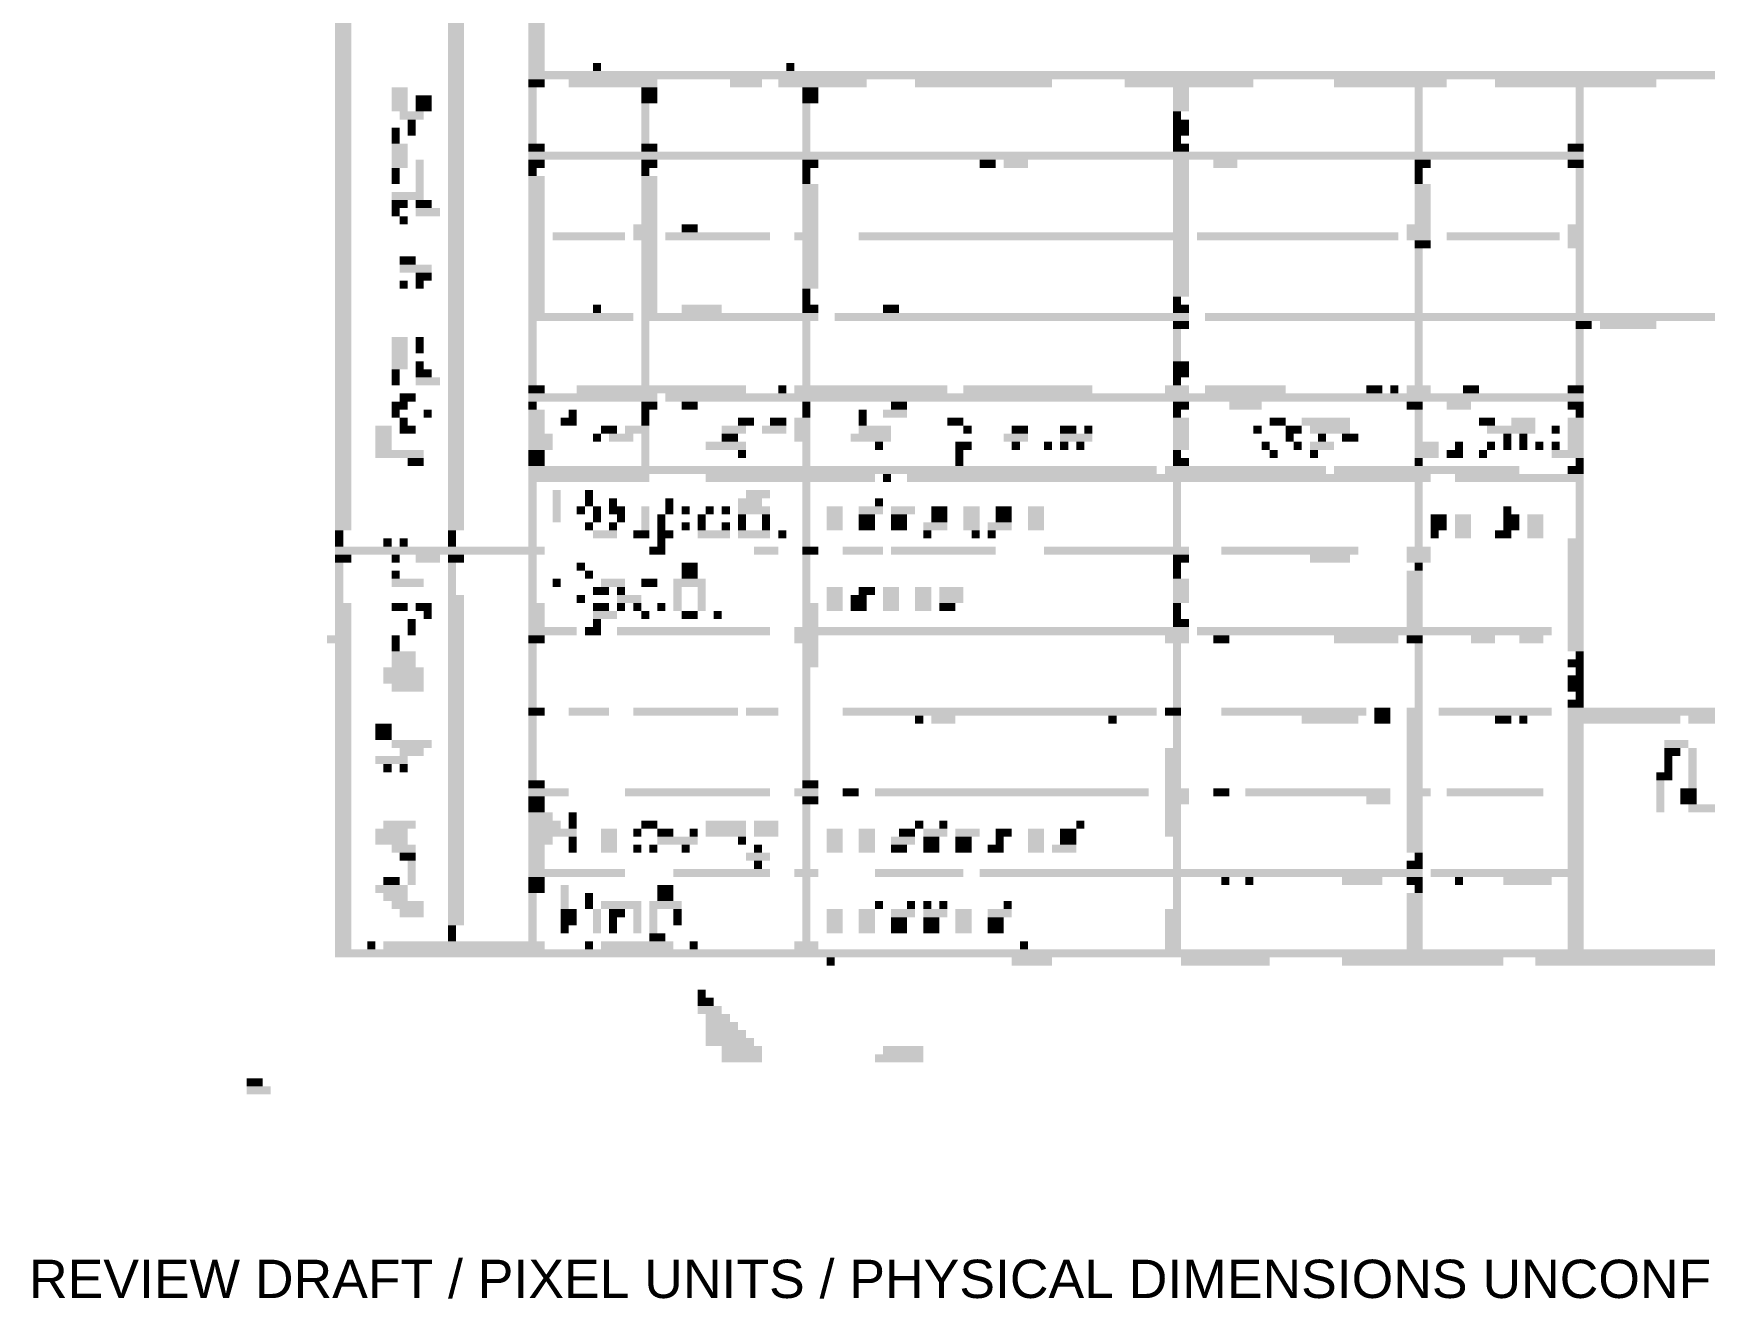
# Model space of a CAD drawing. Extents: x 0 to 456, y -15 to 604.
# Drawn here: x 0 to 207.5, y -14.8 to 142.2 of the extents above; entities that cross this region are included whole.
import ezdxf

# ---------------------------------------------------------------- set-up
doc = ezdxf.new("R2010")
doc.units = 0
doc.layers.add('REVIEW_NOTES', color=7, linetype='Continuous')
doc.layers.add('SCAN_INK_DRAFT', color=7, linetype='Continuous')
doc.styles.add('DEMO_ARIAL', font='arial.ttf')

msp = doc.modelspace()

# ---------------------------------------------------------------- linework, layer by layer
at = {"layer": 'SCAN_INK_DRAFT'}
for points in [[(37.5, 80.5), (39.5, 80.5), (37.5, 145.5), (39.5, 145.5)], [(51.5, 80.5), (53.5, 80.5), (51.5, 146.5), (53.5, 146.5)], [(61.5, 137.5), (63.5, 137.5), (61.5, 146.5), (63.5, 146.5)], [(61.5, 136.5), (429.5, 136.5), (61.5, 137.5), (429.5, 137.5)], [(69.5, 137.5), (70.5, 137.5), (69.5, 138.5), (70.5, 138.5)], [(93.5, 137.5), (94.5, 137.5), (93.5, 138.5), (94.5, 138.5)], [(44.5, 132.5), (46.5, 132.5), (44.5, 135.5), (46.5, 135.5)], [(61.5, 135.5), (63.5, 135.5), (61.5, 136.5), (63.5, 136.5)], [(61.5, 128.5), (62.5, 128.5), (61.5, 135.5), (62.5, 135.5)], [(66.5, 135.5), (77.5, 135.5), (66.5, 136.5), (77.5, 136.5)], [(75.5, 133.5), (77.5, 133.5), (75.5, 135.5), (77.5, 135.5)], [(86.5, 135.5), (90.5, 135.5), (86.5, 136.5), (90.5, 136.5)], [(92.5, 135.5), (103.5, 135.5), (92.5, 136.5), (103.5, 136.5)], [(95.5, 133.5), (97.5, 133.5), (95.5, 135.5), (97.5, 135.5)], [(109.5, 135.5), (126.5, 135.5), (109.5, 136.5), (126.5, 136.5)], [(135.5, 135.5), (151.5, 135.5), (135.5, 136.5), (151.5, 136.5)], [(141.5, 132.5), (143.5, 132.5), (141.5, 135.5), (143.5, 135.5)], [(161.5, 135.5), (175.5, 135.5), (161.5, 136.5), (175.5, 136.5)], [(171.5, 127.5), (172.5, 127.5), (171.5, 135.5), (172.5, 135.5)], [(181.5, 135.5), (201.5, 135.5), (181.5, 136.5), (201.5, 136.5)], [(191.5, 128.5), (192.5, 128.5), (191.5, 135.5), (192.5, 135.5)], [(47.5, 132.5), (49.5, 132.5), (47.5, 134.5), (49.5, 134.5)], [(75.5, 128.5), (76.5, 128.5), (75.5, 133.5), (76.5, 133.5)], [(95.5, 127.5), (96.5, 127.5), (95.5, 133.5), (96.5, 133.5)], [(45.5, 131.5), (48.5, 131.5), (45.5, 132.5), (48.5, 132.5)], [(46.5, 129.5), (47.5, 129.5), (46.5, 131.5), (47.5, 131.5)], [(141.5, 131.5), (142.5, 131.5), (141.5, 132.5), (142.5, 132.5)], [(141.5, 129.5), (143.5, 129.5), (141.5, 131.5), (143.5, 131.5)], [(44.5, 128.5), (45.5, 128.5), (44.5, 130.5), (45.5, 130.5)], [(141.5, 128.5), (142.5, 128.5), (141.5, 129.5), (142.5, 129.5)], [(44.5, 125.5), (46.5, 125.5), (44.5, 128.5), (46.5, 128.5)], [(61.5, 127.5), (63.5, 127.5), (61.5, 128.5), (63.5, 128.5)], [(61.5, 126.5), (192.5, 126.5), (61.5, 127.5), (192.5, 127.5)], [(75.5, 127.5), (77.5, 127.5), (75.5, 128.5), (77.5, 128.5)], [(141.5, 127.5), (143.5, 127.5), (141.5, 128.5), (143.5, 128.5)], [(190.5, 127.5), (192.5, 127.5), (190.5, 128.5), (192.5, 128.5)], [(44.5, 123.5), (45.5, 123.5), (44.5, 125.5), (45.5, 125.5)], [(47.5, 122.5), (48.5, 122.5), (47.5, 126.5), (48.5, 126.5)], [(61.5, 125.5), (63.5, 125.5), (61.5, 126.5), (63.5, 126.5)], [(61.5, 124.5), (62.5, 124.5), (61.5, 125.5), (62.5, 125.5)], [(61.5, 107.5), (63.5, 107.5), (61.5, 124.5), (63.5, 124.5)], [(75.5, 125.5), (77.5, 125.5), (75.5, 126.5), (77.5, 126.5)], [(75.5, 124.5), (76.5, 124.5), (75.5, 125.5), (76.5, 125.5)], [(75.5, 118.5), (77.5, 118.5), (75.5, 124.5), (77.5, 124.5)], [(95.5, 125.5), (97.5, 125.5), (95.5, 126.5), (97.5, 126.5)], [(95.5, 123.5), (96.5, 123.5), (95.5, 125.5), (96.5, 125.5)], [(117.5, 125.5), (119.5, 125.5), (117.5, 126.5), (119.5, 126.5)], [(120.5, 125.5), (123.5, 125.5), (120.5, 126.5), (123.5, 126.5)], [(141.5, 117.5), (143.5, 117.5), (141.5, 126.5), (143.5, 126.5)], [(146.5, 125.5), (149.5, 125.5), (146.5, 126.5), (149.5, 126.5)], [(171.5, 125.5), (173.5, 125.5), (171.5, 126.5), (173.5, 126.5)], [(171.5, 123.5), (172.5, 123.5), (171.5, 125.5), (172.5, 125.5)], [(190.5, 125.5), (192.5, 125.5), (190.5, 126.5), (192.5, 126.5)], [(191.5, 118.5), (192.5, 118.5), (191.5, 125.5), (192.5, 125.5)], [(44.5, 121.5), (48.5, 121.5), (44.5, 122.5), (48.5, 122.5)], [(95.5, 117.5), (97.5, 117.5), (95.5, 123.5), (97.5, 123.5)], [(171.5, 118.5), (173.5, 118.5), (171.5, 123.5), (173.5, 123.5)], [(44.5, 120.5), (46.5, 120.5), (44.5, 121.5), (46.5, 121.5)], [(44.5, 119.5), (45.5, 119.5), (44.5, 120.5), (45.5, 120.5)], [(47.5, 120.5), (49.5, 120.5), (47.5, 121.5), (49.5, 121.5)], [(47.5, 119.5), (50.5, 119.5), (47.5, 120.5), (50.5, 120.5)], [(45.5, 118.5), (46.5, 118.5), (45.5, 119.5), (46.5, 119.5)], [(74.5, 116.5), (77.5, 116.5), (74.5, 118.5), (77.5, 118.5)], [(80.5, 117.5), (82.5, 117.5), (80.5, 118.5), (82.5, 118.5)], [(170.5, 116.5), (173.5, 116.5), (170.5, 118.5), (173.5, 118.5)], [(190.5, 115.5), (192.5, 115.5), (190.5, 118.5), (192.5, 118.5)], [(64.5, 116.5), (73.5, 116.5), (64.5, 117.5), (73.5, 117.5)], [(75.5, 107.5), (77.5, 107.5), (75.5, 116.5), (77.5, 116.5)], [(78.5, 116.5), (91.5, 116.5), (78.5, 117.5), (91.5, 117.5)], [(94.5, 116.5), (97.5, 116.5), (94.5, 117.5), (97.5, 117.5)], [(95.5, 110.5), (97.5, 110.5), (95.5, 116.5), (97.5, 116.5)], [(102.5, 116.5), (143.5, 116.5), (102.5, 117.5), (143.5, 117.5)], [(141.5, 109.5), (143.5, 109.5), (141.5, 116.5), (143.5, 116.5)], [(144.5, 116.5), (169.5, 116.5), (144.5, 117.5), (169.5, 117.5)], [(171.5, 115.5), (173.5, 115.5), (171.5, 116.5), (173.5, 116.5)], [(175.5, 116.5), (189.5, 116.5), (175.5, 117.5), (189.5, 117.5)], [(45.5, 113.5), (47.5, 113.5), (45.5, 114.5), (47.5, 114.5)], [(171.5, 107.5), (172.5, 107.5), (171.5, 115.5), (172.5, 115.5)], [(191.5, 107.5), (192.5, 107.5), (191.5, 115.5), (192.5, 115.5)], [(45.5, 112.5), (49.5, 112.5), (45.5, 113.5), (49.5, 113.5)], [(47.5, 111.5), (49.5, 111.5), (47.5, 112.5), (49.5, 112.5)], [(45.5, 110.5), (46.5, 110.5), (45.5, 111.5), (46.5, 111.5)], [(47.5, 110.5), (48.5, 110.5), (47.5, 111.5), (48.5, 111.5)], [(95.5, 108.5), (96.5, 108.5), (95.5, 110.5), (96.5, 110.5)], [(69.5, 107.5), (70.5, 107.5), (69.5, 108.5), (70.5, 108.5)], [(80.5, 107.5), (85.5, 107.5), (80.5, 108.5), (85.5, 108.5)], [(95.5, 107.5), (97.5, 107.5), (95.5, 108.5), (97.5, 108.5)], [(105.5, 107.5), (107.5, 107.5), (105.5, 108.5), (107.5, 108.5)], [(141.5, 108.5), (142.5, 108.5), (141.5, 109.5), (142.5, 109.5)], [(141.5, 107.5), (143.5, 107.5), (141.5, 108.5), (143.5, 108.5)], [(61.5, 106.5), (74.5, 106.5), (61.5, 107.5), (74.5, 107.5)], [(61.5, 98.5), (62.5, 98.5), (61.5, 106.5), (62.5, 106.5)], [(75.5, 106.5), (97.5, 106.5), (75.5, 107.5), (97.5, 107.5)], [(75.5, 98.5), (76.5, 98.5), (75.5, 106.5), (76.5, 106.5)], [(95.5, 98.5), (96.5, 98.5), (95.5, 106.5), (96.5, 106.5)], [(99.5, 106.5), (143.5, 106.5), (99.5, 107.5), (143.5, 107.5)], [(141.5, 105.5), (143.5, 105.5), (141.5, 106.5), (143.5, 106.5)], [(145.5, 106.5), (397.5, 106.5), (145.5, 107.5), (397.5, 107.5)], [(171.5, 98.5), (172.5, 98.5), (171.5, 106.5), (172.5, 106.5)], [(191.5, 105.5), (193.5, 105.5), (191.5, 106.5), (193.5, 106.5)], [(194.5, 105.5), (201.5, 105.5), (194.5, 106.5), (201.5, 106.5)], [(44.5, 100.5), (46.5, 100.5), (44.5, 104.5), (46.5, 104.5)], [(47.5, 102.5), (48.5, 102.5), (47.5, 104.5), (48.5, 104.5)], [(141.5, 101.5), (142.5, 101.5), (141.5, 105.5), (142.5, 105.5)], [(191.5, 98.5), (192.5, 98.5), (191.5, 105.5), (192.5, 105.5)], [(44.5, 98.5), (45.5, 98.5), (44.5, 100.5), (45.5, 100.5)], [(47.5, 100.5), (48.5, 100.5), (47.5, 101.5), (48.5, 101.5)], [(47.5, 99.5), (49.5, 99.5), (47.5, 100.5), (49.5, 100.5)], [(141.5, 99.5), (143.5, 99.5), (141.5, 101.5), (143.5, 101.5)], [(47.5, 98.5), (50.5, 98.5), (47.5, 99.5), (50.5, 99.5)], [(61.5, 97.5), (63.5, 97.5), (61.5, 98.5), (63.5, 98.5)], [(67.5, 97.5), (88.5, 97.5), (67.5, 98.5), (88.5, 98.5)], [(92.5, 97.5), (93.5, 97.5), (92.5, 98.5), (93.5, 98.5)], [(94.5, 97.5), (113.5, 97.5), (94.5, 98.5), (113.5, 98.5)], [(115.5, 97.5), (131.5, 97.5), (115.5, 98.5), (131.5, 98.5)], [(140.5, 97.5), (143.5, 97.5), (140.5, 98.5), (143.5, 98.5)], [(141.5, 98.5), (142.5, 98.5), (141.5, 99.5), (142.5, 99.5)], [(145.5, 97.5), (155.5, 97.5), (145.5, 98.5), (155.5, 98.5)], [(165.5, 97.5), (167.5, 97.5), (165.5, 98.5), (167.5, 98.5)], [(168.5, 97.5), (169.5, 97.5), (168.5, 98.5), (169.5, 98.5)], [(170.5, 97.5), (173.5, 97.5), (170.5, 98.5), (173.5, 98.5)], [(177.5, 97.5), (179.5, 97.5), (177.5, 98.5), (179.5, 98.5)], [(190.5, 97.5), (192.5, 97.5), (190.5, 98.5), (192.5, 98.5)], [(44.5, 95.5), (46.5, 95.5), (44.5, 96.5), (46.5, 96.5)], [(44.5, 94.5), (45.5, 94.5), (44.5, 95.5), (45.5, 95.5)], [(45.5, 96.5), (47.5, 96.5), (45.5, 97.5), (47.5, 97.5)], [(48.5, 94.5), (49.5, 94.5), (48.5, 95.5), (49.5, 95.5)], [(61.5, 96.5), (77.5, 96.5), (61.5, 97.5), (77.5, 97.5)], [(61.5, 95.5), (62.5, 95.5), (61.5, 96.5), (62.5, 96.5)], [(61.5, 92.5), (63.5, 92.5), (61.5, 95.5), (63.5, 95.5)], [(66.5, 94.5), (67.5, 94.5), (66.5, 95.5), (67.5, 95.5)], [(75.5, 95.5), (77.5, 95.5), (75.5, 96.5), (77.5, 96.5)], [(75.5, 93.5), (76.5, 93.5), (75.5, 95.5), (76.5, 95.5)], [(78.5, 96.5), (192.5, 96.5), (78.5, 97.5), (192.5, 97.5)], [(80.5, 95.5), (82.5, 95.5), (80.5, 96.5), (82.5, 96.5)], [(95.5, 94.5), (96.5, 94.5), (95.5, 96.5), (96.5, 96.5)], [(102.5, 93.5), (103.5, 93.5), (102.5, 95.5), (103.5, 95.5)], [(105.5, 94.5), (108.5, 94.5), (105.5, 95.5), (108.5, 95.5)], [(106.5, 95.5), (108.5, 95.5), (106.5, 96.5), (108.5, 96.5)], [(141.5, 95.5), (143.5, 95.5), (141.5, 96.5), (143.5, 96.5)], [(141.5, 94.5), (142.5, 94.5), (141.5, 95.5), (142.5, 95.5)], [(148.5, 95.5), (152.5, 95.5), (148.5, 96.5), (152.5, 96.5)], [(170.5, 95.5), (172.5, 95.5), (170.5, 96.5), (172.5, 96.5)], [(171.5, 91.5), (172.5, 91.5), (171.5, 95.5), (172.5, 95.5)], [(175.5, 95.5), (178.5, 95.5), (175.5, 96.5), (178.5, 96.5)], [(190.5, 95.5), (192.5, 95.5), (190.5, 96.5), (192.5, 96.5)], [(191.5, 94.5), (192.5, 94.5), (191.5, 95.5), (192.5, 95.5)], [(42.5, 90.5), (44.5, 90.5), (42.5, 93.5), (44.5, 93.5)], [(45.5, 93.5), (46.5, 93.5), (45.5, 94.5), (46.5, 94.5)], [(45.5, 92.5), (47.5, 92.5), (45.5, 93.5), (47.5, 93.5)], [(65.5, 93.5), (67.5, 93.5), (65.5, 94.5), (67.5, 94.5)], [(70.5, 92.5), (72.5, 92.5), (70.5, 93.5), (72.5, 93.5)], [(73.5, 92.5), (76.5, 92.5), (73.5, 93.5), (76.5, 93.5)], [(85.5, 92.5), (88.5, 92.5), (85.5, 93.5), (88.5, 93.5)], [(87.5, 93.5), (89.5, 93.5), (87.5, 94.5), (89.5, 94.5)], [(90.5, 92.5), (93.5, 92.5), (90.5, 93.5), (93.5, 93.5)], [(91.5, 93.5), (93.5, 93.5), (91.5, 94.5), (93.5, 94.5)], [(94.5, 91.5), (96.5, 91.5), (94.5, 94.5), (96.5, 94.5)], [(102.5, 92.5), (106.5, 92.5), (102.5, 93.5), (106.5, 93.5)], [(113.5, 93.5), (115.5, 93.5), (113.5, 94.5), (115.5, 94.5)], [(115.5, 92.5), (116.5, 92.5), (115.5, 93.5), (116.5, 93.5)], [(121.5, 92.5), (123.5, 92.5), (121.5, 93.5), (123.5, 93.5)], [(127.5, 92.5), (129.5, 92.5), (127.5, 93.5), (129.5, 93.5)], [(130.5, 92.5), (131.5, 92.5), (130.5, 93.5), (131.5, 93.5)], [(141.5, 90.5), (143.5, 90.5), (141.5, 94.5), (143.5, 94.5)], [(151.5, 92.5), (152.5, 92.5), (151.5, 93.5), (152.5, 93.5)], [(153.5, 93.5), (155.5, 93.5), (153.5, 94.5), (155.5, 94.5)], [(155.5, 92.5), (157.5, 92.5), (155.5, 93.5), (157.5, 93.5)], [(157.5, 93.5), (163.5, 93.5), (157.5, 94.5), (163.5, 94.5)], [(158.5, 92.5), (163.5, 92.5), (158.5, 93.5), (163.5, 93.5)], [(179.5, 93.5), (181.5, 93.5), (179.5, 94.5), (181.5, 94.5)], [(180.5, 92.5), (186.5, 92.5), (180.5, 93.5), (186.5, 93.5)], [(183.5, 93.5), (186.5, 93.5), (183.5, 94.5), (186.5, 94.5)], [(188.5, 92.5), (189.5, 92.5), (188.5, 93.5), (189.5, 93.5)], [(190.5, 90.5), (192.5, 90.5), (190.5, 94.5), (192.5, 94.5)], [(61.5, 90.5), (64.5, 90.5), (61.5, 92.5), (64.5, 92.5)], [(69.5, 91.5), (70.5, 91.5), (69.5, 92.5), (70.5, 92.5)], [(71.5, 91.5), (74.5, 91.5), (71.5, 92.5), (74.5, 92.5)], [(75.5, 88.5), (76.5, 88.5), (75.5, 92.5), (76.5, 92.5)], [(83.5, 90.5), (88.5, 90.5), (83.5, 91.5), (88.5, 91.5)], [(85.5, 91.5), (87.5, 91.5), (85.5, 92.5), (87.5, 92.5)], [(95.5, 88.5), (96.5, 88.5), (95.5, 91.5), (96.5, 91.5)], [(101.5, 91.5), (106.5, 91.5), (101.5, 92.5), (106.5, 92.5)], [(104.5, 90.5), (105.5, 90.5), (104.5, 91.5), (105.5, 91.5)], [(114.5, 90.5), (116.5, 90.5), (114.5, 91.5), (116.5, 91.5)], [(120.5, 91.5), (123.5, 91.5), (120.5, 92.5), (123.5, 92.5)], [(121.5, 90.5), (122.5, 90.5), (121.5, 91.5), (122.5, 91.5)], [(125.5, 90.5), (126.5, 90.5), (125.5, 91.5), (126.5, 91.5)], [(127.5, 91.5), (131.5, 91.5), (127.5, 92.5), (131.5, 92.5)], [(127.5, 90.5), (128.5, 90.5), (127.5, 91.5), (128.5, 91.5)], [(129.5, 90.5), (130.5, 90.5), (129.5, 91.5), (130.5, 91.5)], [(152.5, 90.5), (153.5, 90.5), (152.5, 91.5), (153.5, 91.5)], [(155.5, 91.5), (156.5, 91.5), (155.5, 92.5), (156.5, 92.5)], [(156.5, 90.5), (157.5, 90.5), (156.5, 91.5), (157.5, 91.5)], [(158.5, 90.5), (161.5, 90.5), (158.5, 91.5), (161.5, 91.5)], [(159.5, 91.5), (160.5, 91.5), (159.5, 92.5), (160.5, 92.5)], [(162.5, 91.5), (164.5, 91.5), (162.5, 92.5), (164.5, 92.5)], [(171.5, 89.5), (174.5, 89.5), (171.5, 91.5), (174.5, 91.5)], [(176.5, 90.5), (177.5, 90.5), (176.5, 91.5), (177.5, 91.5)], [(180.5, 90.5), (181.5, 90.5), (180.5, 91.5), (181.5, 91.5)], [(182.5, 90.5), (183.5, 90.5), (182.5, 92.5), (183.5, 92.5)], [(184.5, 90.5), (185.5, 90.5), (184.5, 92.5), (185.5, 92.5)], [(186.5, 90.5), (187.5, 90.5), (186.5, 91.5), (187.5, 91.5)], [(188.5, 90.5), (189.5, 90.5), (188.5, 91.5), (189.5, 91.5)], [(42.5, 89.5), (48.5, 89.5), (42.5, 90.5), (48.5, 90.5)], [(46.5, 88.5), (48.5, 88.5), (46.5, 89.5), (48.5, 89.5)], [(61.5, 88.5), (63.5, 88.5), (61.5, 90.5), (63.5, 90.5)], [(87.5, 89.5), (88.5, 89.5), (87.5, 90.5), (88.5, 90.5)], [(114.5, 88.5), (115.5, 88.5), (114.5, 90.5), (115.5, 90.5)], [(141.5, 89.5), (142.5, 89.5), (141.5, 90.5), (142.5, 90.5)], [(141.5, 88.5), (143.5, 88.5), (141.5, 89.5), (143.5, 89.5)], [(153.5, 89.5), (154.5, 89.5), (153.5, 90.5), (154.5, 90.5)], [(158.5, 89.5), (159.5, 89.5), (158.5, 90.5), (159.5, 90.5)], [(171.5, 88.5), (172.5, 88.5), (171.5, 89.5), (172.5, 89.5)], [(175.5, 89.5), (177.5, 89.5), (175.5, 90.5), (177.5, 90.5)], [(179.5, 89.5), (180.5, 89.5), (179.5, 90.5), (180.5, 90.5)], [(188.5, 89.5), (192.5, 89.5), (188.5, 90.5), (192.5, 90.5)], [(191.5, 88.5), (192.5, 88.5), (191.5, 89.5), (192.5, 89.5)], [(61.5, 87.5), (139.5, 87.5), (61.5, 88.5), (139.5, 88.5)], [(61.5, 86.5), (76.5, 86.5), (61.5, 87.5), (76.5, 87.5)], [(83.5, 86.5), (104.5, 86.5), (83.5, 87.5), (104.5, 87.5)], [(105.5, 86.5), (106.5, 86.5), (105.5, 87.5), (106.5, 87.5)], [(108.5, 86.5), (173.5, 86.5), (108.5, 87.5), (173.5, 87.5)], [(140.5, 87.5), (160.5, 87.5), (140.5, 88.5), (160.5, 88.5)], [(161.5, 87.5), (184.5, 87.5), (161.5, 88.5), (184.5, 88.5)], [(176.5, 86.5), (192.5, 86.5), (176.5, 87.5), (192.5, 87.5)], [(190.5, 87.5), (192.5, 87.5), (190.5, 88.5), (192.5, 88.5)], [(61.5, 78.5), (62.5, 78.5), (61.5, 86.5), (62.5, 86.5)], [(64.5, 81.5), (65.5, 81.5), (64.5, 85.5), (65.5, 85.5)], [(68.5, 83.5), (69.5, 83.5), (68.5, 85.5), (69.5, 85.5)], [(88.5, 84.5), (91.5, 84.5), (88.5, 85.5), (91.5, 85.5)], [(95.5, 78.5), (96.5, 78.5), (95.5, 86.5), (96.5, 86.5)], [(141.5, 78.5), (142.5, 78.5), (141.5, 86.5), (142.5, 86.5)], [(171.5, 78.5), (172.5, 78.5), (171.5, 86.5), (172.5, 86.5)], [(191.5, 79.5), (192.5, 79.5), (191.5, 86.5), (192.5, 86.5)], [(67.5, 82.5), (68.5, 82.5), (67.5, 83.5), (68.5, 83.5)], [(69.5, 81.5), (70.5, 81.5), (69.5, 83.5), (70.5, 83.5)], [(71.5, 83.5), (72.5, 83.5), (71.5, 84.5), (72.5, 84.5)], [(71.5, 82.5), (73.5, 82.5), (71.5, 83.5), (73.5, 83.5)], [(75.5, 80.5), (76.5, 80.5), (75.5, 83.5), (76.5, 83.5)], [(78.5, 82.5), (79.5, 82.5), (78.5, 84.5), (79.5, 84.5)], [(80.5, 82.5), (81.5, 82.5), (80.5, 83.5), (81.5, 83.5)], [(83.5, 82.5), (84.5, 82.5), (83.5, 83.5), (84.5, 83.5)], [(85.5, 82.5), (86.5, 82.5), (85.5, 83.5), (86.5, 83.5)], [(87.5, 83.5), (90.5, 83.5), (87.5, 84.5), (90.5, 84.5)], [(87.5, 82.5), (91.5, 82.5), (87.5, 83.5), (91.5, 83.5)], [(98.5, 80.5), (100.5, 80.5), (98.5, 83.5), (100.5, 83.5)], [(102.5, 82.5), (105.5, 82.5), (102.5, 83.5), (105.5, 83.5)], [(104.5, 83.5), (105.5, 83.5), (104.5, 84.5), (105.5, 84.5)], [(106.5, 82.5), (109.5, 82.5), (106.5, 83.5), (109.5, 83.5)], [(111.5, 81.5), (113.5, 81.5), (111.5, 83.5), (113.5, 83.5)], [(115.5, 80.5), (117.5, 80.5), (115.5, 83.5), (117.5, 83.5)], [(119.5, 81.5), (121.5, 81.5), (119.5, 83.5), (121.5, 83.5)], [(123.5, 80.5), (125.5, 80.5), (123.5, 83.5), (125.5, 83.5)], [(182.5, 82.5), (183.5, 82.5), (182.5, 83.5), (183.5, 83.5)], [(68.5, 80.5), (69.5, 80.5), (68.5, 81.5), (69.5, 81.5)], [(71.5, 80.5), (72.5, 80.5), (71.5, 81.5), (72.5, 81.5)], [(72.5, 81.5), (73.5, 81.5), (72.5, 82.5), (73.5, 82.5)], [(77.5, 80.5), (78.5, 80.5), (77.5, 82.5), (78.5, 82.5)], [(80.5, 80.5), (81.5, 80.5), (80.5, 81.5), (81.5, 81.5)], [(82.5, 80.5), (83.5, 80.5), (82.5, 82.5), (83.5, 82.5)], [(85.5, 80.5), (86.5, 80.5), (85.5, 81.5), (86.5, 81.5)], [(87.5, 80.5), (88.5, 80.5), (87.5, 82.5), (88.5, 82.5)], [(90.5, 80.5), (91.5, 80.5), (90.5, 82.5), (91.5, 82.5)], [(102.5, 80.5), (104.5, 80.5), (102.5, 82.5), (104.5, 82.5)], [(106.5, 80.5), (108.5, 80.5), (106.5, 82.5), (108.5, 82.5)], [(110.5, 80.5), (113.5, 80.5), (110.5, 81.5), (113.5, 81.5)], [(118.5, 80.5), (121.5, 80.5), (118.5, 81.5), (121.5, 81.5)], [(173.5, 80.5), (175.5, 80.5), (173.5, 82.5), (175.5, 82.5)], [(176.5, 79.5), (178.5, 79.5), (176.5, 82.5), (178.5, 82.5)], [(182.5, 80.5), (184.5, 80.5), (182.5, 82.5), (184.5, 82.5)], [(185.5, 79.5), (187.5, 79.5), (185.5, 82.5), (187.5, 82.5)], [(37.5, 78.5), (38.5, 78.5), (37.5, 80.5), (38.5, 80.5)], [(43.5, 78.5), (44.5, 78.5), (43.5, 79.5), (44.5, 79.5)], [(45.5, 78.5), (46.5, 78.5), (45.5, 79.5), (46.5, 79.5)], [(51.5, 78.5), (52.5, 78.5), (51.5, 80.5), (52.5, 80.5)], [(69.5, 79.5), (72.5, 79.5), (69.5, 80.5), (72.5, 80.5)], [(74.5, 79.5), (76.5, 79.5), (74.5, 80.5), (76.5, 80.5)], [(77.5, 79.5), (79.5, 79.5), (77.5, 80.5), (79.5, 80.5)], [(77.5, 78.5), (78.5, 78.5), (77.5, 79.5), (78.5, 79.5)], [(82.5, 79.5), (86.5, 79.5), (82.5, 80.5), (86.5, 80.5)], [(87.5, 79.5), (91.5, 79.5), (87.5, 80.5), (91.5, 80.5)], [(92.5, 79.5), (93.5, 79.5), (92.5, 80.5), (93.5, 80.5)], [(110.5, 79.5), (111.5, 79.5), (110.5, 80.5), (111.5, 80.5)], [(116.5, 79.5), (117.5, 79.5), (116.5, 80.5), (117.5, 80.5)], [(118.5, 79.5), (119.5, 79.5), (118.5, 80.5), (119.5, 80.5)], [(173.5, 79.5), (174.5, 79.5), (173.5, 80.5), (174.5, 80.5)], [(181.5, 79.5), (183.5, 79.5), (181.5, 80.5), (183.5, 80.5)], [(190.5, 65.5), (192.5, 65.5), (190.5, 79.5), (192.5, 79.5)], [(37.5, 77.5), (63.5, 77.5), (37.5, 78.5), (63.5, 78.5)], [(37.5, 76.5), (39.5, 76.5), (37.5, 77.5), (39.5, 77.5)], [(44.5, 76.5), (45.5, 76.5), (44.5, 77.5), (45.5, 77.5)], [(47.5, 76.5), (50.5, 76.5), (47.5, 77.5), (50.5, 77.5)], [(51.5, 76.5), (53.5, 76.5), (51.5, 77.5), (53.5, 77.5)], [(61.5, 71.5), (62.5, 71.5), (61.5, 77.5), (62.5, 77.5)], [(76.5, 77.5), (78.5, 77.5), (76.5, 78.5), (78.5, 78.5)], [(89.5, 77.5), (92.5, 77.5), (89.5, 78.5), (92.5, 78.5)], [(95.5, 77.5), (97.5, 77.5), (95.5, 78.5), (97.5, 78.5)], [(95.5, 71.5), (96.5, 71.5), (95.5, 77.5), (96.5, 77.5)], [(100.5, 77.5), (105.5, 77.5), (100.5, 78.5), (105.5, 78.5)], [(106.5, 77.5), (119.5, 77.5), (106.5, 78.5), (119.5, 78.5)], [(125.5, 77.5), (143.5, 77.5), (125.5, 78.5), (143.5, 78.5)], [(141.5, 76.5), (143.5, 76.5), (141.5, 77.5), (143.5, 77.5)], [(147.5, 77.5), (164.5, 77.5), (147.5, 78.5), (164.5, 78.5)], [(158.5, 76.5), (163.5, 76.5), (158.5, 77.5), (163.5, 77.5)], [(170.5, 76.5), (173.5, 76.5), (170.5, 78.5), (173.5, 78.5)], [(37.5, 71.5), (38.5, 71.5), (37.5, 76.5), (38.5, 76.5)], [(44.5, 74.5), (45.5, 74.5), (44.5, 75.5), (45.5, 75.5)], [(51.5, 72.5), (52.5, 72.5), (51.5, 76.5), (52.5, 76.5)], [(67.5, 75.5), (68.5, 75.5), (67.5, 76.5), (68.5, 76.5)], [(68.5, 74.5), (69.5, 74.5), (68.5, 75.5), (69.5, 75.5)], [(80.5, 74.5), (82.5, 74.5), (80.5, 76.5), (82.5, 76.5)], [(141.5, 74.5), (142.5, 74.5), (141.5, 76.5), (142.5, 76.5)], [(170.5, 68.5), (172.5, 68.5), (170.5, 75.5), (172.5, 75.5)], [(171.5, 75.5), (172.5, 75.5), (171.5, 76.5), (172.5, 76.5)], [(44.5, 73.5), (48.5, 73.5), (44.5, 74.5), (48.5, 74.5)], [(64.5, 73.5), (65.5, 73.5), (64.5, 74.5), (65.5, 74.5)], [(69.5, 72.5), (71.5, 72.5), (69.5, 73.5), (71.5, 73.5)], [(70.5, 73.5), (73.5, 73.5), (70.5, 74.5), (73.5, 74.5)], [(72.5, 72.5), (73.5, 72.5), (72.5, 73.5), (73.5, 73.5)], [(75.5, 73.5), (77.5, 73.5), (75.5, 74.5), (77.5, 74.5)], [(79.5, 73.5), (83.5, 73.5), (79.5, 74.5), (83.5, 74.5)], [(79.5, 70.5), (80.5, 70.5), (79.5, 73.5), (80.5, 73.5)], [(82.5, 70.5), (83.5, 70.5), (82.5, 73.5), (83.5, 73.5)], [(98.5, 70.5), (100.5, 70.5), (98.5, 73.5), (100.5, 73.5)], [(102.5, 72.5), (104.5, 72.5), (102.5, 73.5), (104.5, 73.5)], [(105.5, 70.5), (107.5, 70.5), (105.5, 73.5), (107.5, 73.5)], [(109.5, 70.5), (111.5, 70.5), (109.5, 73.5), (111.5, 73.5)], [(112.5, 71.5), (115.5, 71.5), (112.5, 73.5), (115.5, 73.5)], [(141.5, 71.5), (143.5, 71.5), (141.5, 74.5), (143.5, 74.5)], [(37.5, 67.5), (39.5, 67.5), (37.5, 71.5), (39.5, 71.5)], [(44.5, 70.5), (46.5, 70.5), (44.5, 71.5), (46.5, 71.5)], [(47.5, 70.5), (49.5, 70.5), (47.5, 71.5), (49.5, 71.5)], [(51.5, 31.5), (53.5, 31.5), (51.5, 72.5), (53.5, 72.5)], [(61.5, 68.5), (63.5, 68.5), (61.5, 71.5), (63.5, 71.5)], [(67.5, 71.5), (68.5, 71.5), (67.5, 72.5), (68.5, 72.5)], [(69.5, 70.5), (71.5, 70.5), (69.5, 71.5), (71.5, 71.5)], [(72.5, 71.5), (75.5, 71.5), (72.5, 72.5), (75.5, 72.5)], [(72.5, 70.5), (73.5, 70.5), (72.5, 71.5), (73.5, 71.5)], [(74.5, 70.5), (75.5, 70.5), (74.5, 71.5), (75.5, 71.5)], [(77.5, 70.5), (78.5, 70.5), (77.5, 71.5), (78.5, 71.5)], [(95.5, 68.5), (97.5, 68.5), (95.5, 71.5), (97.5, 71.5)], [(101.5, 70.5), (103.5, 70.5), (101.5, 72.5), (103.5, 72.5)], [(112.5, 70.5), (114.5, 70.5), (112.5, 71.5), (114.5, 71.5)], [(141.5, 69.5), (142.5, 69.5), (141.5, 71.5), (142.5, 71.5)], [(46.5, 67.5), (47.5, 67.5), (46.5, 69.5), (47.5, 69.5)], [(48.5, 69.5), (49.5, 69.5), (48.5, 70.5), (49.5, 70.5)], [(61.5, 67.5), (67.5, 67.5), (61.5, 68.5), (67.5, 68.5)], [(68.5, 67.5), (70.5, 67.5), (68.5, 68.5), (70.5, 68.5)], [(69.5, 69.5), (72.5, 69.5), (69.5, 70.5), (72.5, 70.5)], [(69.5, 68.5), (70.5, 68.5), (69.5, 69.5), (70.5, 69.5)], [(72.5, 67.5), (91.5, 67.5), (72.5, 68.5), (91.5, 68.5)], [(75.5, 69.5), (76.5, 69.5), (75.5, 70.5), (76.5, 70.5)], [(80.5, 69.5), (82.5, 69.5), (80.5, 70.5), (82.5, 70.5)], [(84.5, 69.5), (85.5, 69.5), (84.5, 70.5), (85.5, 70.5)], [(94.5, 67.5), (143.5, 67.5), (94.5, 68.5), (143.5, 68.5)], [(141.5, 68.5), (143.5, 68.5), (141.5, 69.5), (143.5, 69.5)], [(144.5, 67.5), (188.5, 67.5), (144.5, 68.5), (188.5, 68.5)], [(36.5, 66.5), (39.5, 66.5), (36.5, 67.5), (39.5, 67.5)], [(37.5, 28.5), (39.5, 28.5), (37.5, 66.5), (39.5, 66.5)], [(44.5, 65.5), (45.5, 65.5), (44.5, 67.5), (45.5, 67.5)], [(61.5, 66.5), (63.5, 66.5), (61.5, 67.5), (63.5, 67.5)], [(61.5, 58.5), (62.5, 58.5), (61.5, 66.5), (62.5, 66.5)], [(94.5, 66.5), (97.5, 66.5), (94.5, 67.5), (97.5, 67.5)], [(95.5, 63.5), (97.5, 63.5), (95.5, 66.5), (97.5, 66.5)], [(140.5, 66.5), (143.5, 66.5), (140.5, 67.5), (143.5, 67.5)], [(141.5, 58.5), (142.5, 58.5), (141.5, 66.5), (142.5, 66.5)], [(146.5, 66.5), (148.5, 66.5), (146.5, 67.5), (148.5, 67.5)], [(161.5, 66.5), (169.5, 66.5), (161.5, 67.5), (169.5, 67.5)], [(170.5, 66.5), (172.5, 66.5), (170.5, 67.5), (172.5, 67.5)], [(171.5, 58.5), (172.5, 58.5), (171.5, 66.5), (172.5, 66.5)], [(178.5, 66.5), (181.5, 66.5), (178.5, 67.5), (181.5, 67.5)], [(184.5, 66.5), (187.5, 66.5), (184.5, 67.5), (187.5, 67.5)], [(44.5, 63.5), (47.5, 63.5), (44.5, 65.5), (47.5, 65.5)], [(190.5, 63.5), (192.5, 63.5), (190.5, 64.5), (192.5, 64.5)], [(191.5, 64.5), (192.5, 64.5), (191.5, 65.5), (192.5, 65.5)], [(43.5, 61.5), (48.5, 61.5), (43.5, 63.5), (48.5, 63.5)], [(95.5, 49.5), (96.5, 49.5), (95.5, 63.5), (96.5, 63.5)], [(190.5, 60.5), (192.5, 60.5), (190.5, 62.5), (192.5, 62.5)], [(191.5, 62.5), (192.5, 62.5), (191.5, 63.5), (192.5, 63.5)], [(44.5, 60.5), (48.5, 60.5), (44.5, 61.5), (48.5, 61.5)], [(191.5, 59.5), (192.5, 59.5), (191.5, 60.5), (192.5, 60.5)], [(61.5, 57.5), (63.5, 57.5), (61.5, 58.5), (63.5, 58.5)], [(66.5, 57.5), (71.5, 57.5), (66.5, 58.5), (71.5, 58.5)], [(74.5, 57.5), (87.5, 57.5), (74.5, 58.5), (87.5, 58.5)], [(88.5, 57.5), (92.5, 57.5), (88.5, 58.5), (92.5, 58.5)], [(100.5, 57.5), (139.5, 57.5), (100.5, 58.5), (139.5, 58.5)], [(140.5, 57.5), (142.5, 57.5), (140.5, 58.5), (142.5, 58.5)], [(147.5, 57.5), (165.5, 57.5), (147.5, 58.5), (165.5, 58.5)], [(166.5, 56.5), (168.5, 56.5), (166.5, 58.5), (168.5, 58.5)], [(170.5, 48.5), (172.5, 48.5), (170.5, 58.5), (172.5, 58.5)], [(174.5, 57.5), (188.5, 57.5), (174.5, 58.5), (188.5, 58.5)], [(190.5, 58.5), (192.5, 58.5), (190.5, 59.5), (192.5, 59.5)], [(190.5, 57.5), (430.5, 57.5), (190.5, 58.5), (430.5, 58.5)], [(42.5, 54.5), (44.5, 54.5), (42.5, 56.5), (44.5, 56.5)], [(61.5, 49.5), (62.5, 49.5), (61.5, 57.5), (62.5, 57.5)], [(109.5, 56.5), (110.5, 56.5), (109.5, 57.5), (110.5, 57.5)], [(111.5, 56.5), (114.5, 56.5), (111.5, 57.5), (114.5, 57.5)], [(133.5, 56.5), (134.5, 56.5), (133.5, 57.5), (134.5, 57.5)], [(141.5, 53.5), (142.5, 53.5), (141.5, 57.5), (142.5, 57.5)], [(157.5, 56.5), (164.5, 56.5), (157.5, 57.5), (164.5, 57.5)], [(181.5, 56.5), (183.5, 56.5), (181.5, 57.5), (183.5, 57.5)], [(184.5, 56.5), (185.5, 56.5), (184.5, 57.5), (185.5, 57.5)], [(190.5, 56.5), (204.5, 56.5), (190.5, 57.5), (204.5, 57.5)], [(190.5, 38.5), (192.5, 38.5), (190.5, 56.5), (192.5, 56.5)], [(205.5, 56.5), (228.5, 56.5), (205.5, 57.5), (228.5, 57.5)], [(44.5, 53.5), (49.5, 53.5), (44.5, 54.5), (49.5, 54.5)], [(202.5, 53.5), (205.5, 53.5), (202.5, 54.5), (205.5, 54.5)], [(42.5, 51.5), (46.5, 51.5), (42.5, 52.5), (46.5, 52.5)], [(45.5, 52.5), (48.5, 52.5), (45.5, 53.5), (48.5, 53.5)], [(140.5, 48.5), (142.5, 48.5), (140.5, 53.5), (142.5, 53.5)], [(202.5, 52.5), (204.5, 52.5), (202.5, 53.5), (204.5, 53.5)], [(202.5, 50.5), (203.5, 50.5), (202.5, 52.5), (203.5, 52.5)], [(205.5, 48.5), (206.5, 48.5), (205.5, 53.5), (206.5, 53.5)], [(43.5, 50.5), (44.5, 50.5), (43.5, 51.5), (44.5, 51.5)], [(45.5, 50.5), (46.5, 50.5), (45.5, 51.5), (46.5, 51.5)], [(201.5, 49.5), (203.5, 49.5), (201.5, 50.5), (203.5, 50.5)], [(61.5, 48.5), (63.5, 48.5), (61.5, 49.5), (63.5, 49.5)], [(61.5, 47.5), (66.5, 47.5), (61.5, 48.5), (66.5, 48.5)], [(73.5, 47.5), (91.5, 47.5), (73.5, 48.5), (91.5, 48.5)], [(94.5, 47.5), (97.5, 47.5), (94.5, 48.5), (97.5, 48.5)], [(95.5, 48.5), (97.5, 48.5), (95.5, 49.5), (97.5, 49.5)], [(100.5, 47.5), (102.5, 47.5), (100.5, 48.5), (102.5, 48.5)], [(104.5, 47.5), (138.5, 47.5), (104.5, 48.5), (138.5, 48.5)], [(140.5, 46.5), (143.5, 46.5), (140.5, 48.5), (143.5, 48.5)], [(146.5, 47.5), (148.5, 47.5), (146.5, 48.5), (148.5, 48.5)], [(150.5, 47.5), (168.5, 47.5), (150.5, 48.5), (168.5, 48.5)], [(170.5, 47.5), (173.5, 47.5), (170.5, 48.5), (173.5, 48.5)], [(175.5, 47.5), (187.5, 47.5), (175.5, 48.5), (187.5, 48.5)], [(201.5, 45.5), (202.5, 45.5), (201.5, 49.5), (202.5, 49.5)], [(204.5, 46.5), (206.5, 46.5), (204.5, 48.5), (206.5, 48.5)], [(61.5, 45.5), (63.5, 45.5), (61.5, 47.5), (63.5, 47.5)], [(95.5, 46.5), (97.5, 46.5), (95.5, 47.5), (97.5, 47.5)], [(95.5, 38.5), (96.5, 38.5), (95.5, 46.5), (96.5, 46.5)], [(140.5, 42.5), (142.5, 42.5), (140.5, 46.5), (142.5, 46.5)], [(165.5, 46.5), (168.5, 46.5), (165.5, 47.5), (168.5, 47.5)], [(170.5, 40.5), (172.5, 40.5), (170.5, 47.5), (172.5, 47.5)], [(205.5, 45.5), (209.5, 45.5), (205.5, 46.5), (209.5, 46.5)], [(43.5, 43.5), (47.5, 43.5), (43.5, 44.5), (47.5, 44.5)], [(61.5, 44.5), (64.5, 44.5), (61.5, 45.5), (64.5, 45.5)], [(61.5, 43.5), (65.5, 43.5), (61.5, 44.5), (65.5, 44.5)], [(66.5, 43.5), (67.5, 43.5), (66.5, 45.5), (67.5, 45.5)], [(75.5, 43.5), (77.5, 43.5), (75.5, 44.5), (77.5, 44.5)], [(83.5, 42.5), (88.5, 42.5), (83.5, 44.5), (88.5, 44.5)], [(89.5, 42.5), (92.5, 42.5), (89.5, 44.5), (92.5, 44.5)], [(109.5, 43.5), (110.5, 43.5), (109.5, 44.5), (110.5, 44.5)], [(112.5, 43.5), (113.5, 43.5), (112.5, 44.5), (113.5, 44.5)], [(129.5, 43.5), (130.5, 43.5), (129.5, 44.5), (130.5, 44.5)], [(42.5, 41.5), (46.5, 41.5), (42.5, 43.5), (46.5, 43.5)], [(44.5, 40.5), (47.5, 40.5), (44.5, 41.5), (47.5, 41.5)], [(61.5, 42.5), (67.5, 42.5), (61.5, 43.5), (67.5, 43.5)], [(61.5, 41.5), (64.5, 41.5), (61.5, 42.5), (64.5, 42.5)], [(61.5, 38.5), (63.5, 38.5), (61.5, 41.5), (63.5, 41.5)], [(66.5, 40.5), (67.5, 40.5), (66.5, 42.5), (67.5, 42.5)], [(70.5, 40.5), (72.5, 40.5), (70.5, 43.5), (72.5, 43.5)], [(74.5, 42.5), (75.5, 42.5), (74.5, 43.5), (75.5, 43.5)], [(74.5, 40.5), (75.5, 40.5), (74.5, 41.5), (75.5, 41.5)], [(76.5, 40.5), (77.5, 40.5), (76.5, 41.5), (77.5, 41.5)], [(77.5, 42.5), (79.5, 42.5), (77.5, 43.5), (79.5, 43.5)], [(77.5, 41.5), (82.5, 41.5), (77.5, 42.5), (82.5, 42.5)], [(80.5, 40.5), (81.5, 40.5), (80.5, 41.5), (81.5, 41.5)], [(81.5, 42.5), (82.5, 42.5), (81.5, 43.5), (82.5, 43.5)], [(87.5, 41.5), (88.5, 41.5), (87.5, 42.5), (88.5, 42.5)], [(89.5, 40.5), (90.5, 40.5), (89.5, 41.5), (90.5, 41.5)], [(98.5, 40.5), (100.5, 40.5), (98.5, 43.5), (100.5, 43.5)], [(102.5, 40.5), (104.5, 40.5), (102.5, 43.5), (104.5, 43.5)], [(106.5, 41.5), (109.5, 41.5), (106.5, 42.5), (109.5, 42.5)], [(106.5, 40.5), (108.5, 40.5), (106.5, 41.5), (108.5, 41.5)], [(107.5, 42.5), (109.5, 42.5), (107.5, 43.5), (109.5, 43.5)], [(110.5, 42.5), (113.5, 42.5), (110.5, 43.5), (113.5, 43.5)], [(110.5, 40.5), (112.5, 40.5), (110.5, 42.5), (112.5, 42.5)], [(114.5, 42.5), (117.5, 42.5), (114.5, 43.5), (117.5, 43.5)], [(114.5, 40.5), (116.5, 40.5), (114.5, 42.5), (116.5, 42.5)], [(118.5, 40.5), (120.5, 40.5), (118.5, 41.5), (120.5, 41.5)], [(119.5, 42.5), (121.5, 42.5), (119.5, 43.5), (121.5, 43.5)], [(119.5, 41.5), (120.5, 41.5), (119.5, 42.5), (120.5, 42.5)], [(123.5, 40.5), (125.5, 40.5), (123.5, 43.5), (125.5, 43.5)], [(126.5, 40.5), (129.5, 40.5), (126.5, 41.5), (129.5, 41.5)], [(127.5, 41.5), (129.5, 41.5), (127.5, 43.5), (129.5, 43.5)], [(141.5, 38.5), (142.5, 38.5), (141.5, 42.5), (142.5, 42.5)], [(45.5, 39.5), (47.5, 39.5), (45.5, 40.5), (47.5, 40.5)], [(46.5, 36.5), (47.5, 36.5), (46.5, 39.5), (47.5, 39.5)], [(88.5, 39.5), (91.5, 39.5), (88.5, 40.5), (91.5, 40.5)], [(89.5, 38.5), (90.5, 38.5), (89.5, 39.5), (90.5, 39.5)], [(170.5, 38.5), (172.5, 38.5), (170.5, 39.5), (172.5, 39.5)], [(171.5, 39.5), (172.5, 39.5), (171.5, 40.5), (172.5, 40.5)], [(43.5, 36.5), (45.5, 36.5), (43.5, 37.5), (45.5, 37.5)], [(61.5, 37.5), (73.5, 37.5), (61.5, 38.5), (73.5, 38.5)], [(61.5, 35.5), (63.5, 35.5), (61.5, 37.5), (63.5, 37.5)], [(79.5, 37.5), (91.5, 37.5), (79.5, 38.5), (91.5, 38.5)], [(94.5, 37.5), (97.5, 37.5), (94.5, 38.5), (97.5, 38.5)], [(95.5, 29.5), (96.5, 29.5), (95.5, 37.5), (96.5, 37.5)], [(104.5, 37.5), (115.5, 37.5), (104.5, 38.5), (115.5, 38.5)], [(117.5, 37.5), (172.5, 37.5), (117.5, 38.5), (172.5, 38.5)], [(141.5, 33.5), (142.5, 33.5), (141.5, 37.5), (142.5, 37.5)], [(147.5, 36.5), (148.5, 36.5), (147.5, 37.5), (148.5, 37.5)], [(150.5, 36.5), (151.5, 36.5), (150.5, 37.5), (151.5, 37.5)], [(162.5, 36.5), (167.5, 36.5), (162.5, 37.5), (167.5, 37.5)], [(170.5, 36.5), (172.5, 36.5), (170.5, 37.5), (172.5, 37.5)], [(173.5, 37.5), (192.5, 37.5), (173.5, 38.5), (192.5, 38.5)], [(176.5, 36.5), (177.5, 36.5), (176.5, 37.5), (177.5, 37.5)], [(182.5, 36.5), (188.5, 36.5), (182.5, 37.5), (188.5, 37.5)], [(190.5, 28.5), (192.5, 28.5), (190.5, 37.5), (192.5, 37.5)], [(42.5, 35.5), (46.5, 35.5), (42.5, 36.5), (46.5, 36.5)], [(43.5, 34.5), (46.5, 34.5), (43.5, 35.5), (46.5, 35.5)], [(61.5, 29.5), (62.5, 29.5), (61.5, 35.5), (62.5, 35.5)], [(65.5, 33.5), (66.5, 33.5), (65.5, 36.5), (66.5, 36.5)], [(68.5, 33.5), (69.5, 33.5), (68.5, 35.5), (69.5, 35.5)], [(77.5, 34.5), (79.5, 34.5), (77.5, 36.5), (79.5, 36.5)], [(170.5, 28.5), (172.5, 28.5), (170.5, 35.5), (172.5, 35.5)], [(171.5, 35.5), (172.5, 35.5), (171.5, 36.5), (172.5, 36.5)], [(44.5, 33.5), (48.5, 33.5), (44.5, 34.5), (48.5, 34.5)], [(45.5, 32.5), (48.5, 32.5), (45.5, 33.5), (48.5, 33.5)], [(65.5, 31.5), (67.5, 31.5), (65.5, 33.5), (67.5, 33.5)], [(69.5, 30.5), (70.5, 30.5), (69.5, 33.5), (70.5, 33.5)], [(70.5, 33.5), (75.5, 33.5), (70.5, 34.5), (75.5, 34.5)], [(71.5, 32.5), (73.5, 32.5), (71.5, 33.5), (73.5, 33.5)], [(74.5, 30.5), (75.5, 30.5), (74.5, 33.5), (75.5, 33.5)], [(76.5, 33.5), (80.5, 33.5), (76.5, 34.5), (80.5, 34.5)], [(76.5, 30.5), (77.5, 30.5), (76.5, 33.5), (77.5, 33.5)], [(79.5, 31.5), (80.5, 31.5), (79.5, 33.5), (80.5, 33.5)], [(98.5, 30.5), (100.5, 30.5), (98.5, 33.5), (100.5, 33.5)], [(102.5, 30.5), (104.5, 30.5), (102.5, 33.5), (104.5, 33.5)], [(104.5, 33.5), (105.5, 33.5), (104.5, 34.5), (105.5, 34.5)], [(106.5, 32.5), (109.5, 32.5), (106.5, 33.5), (109.5, 33.5)], [(108.5, 33.5), (109.5, 33.5), (108.5, 34.5), (109.5, 34.5)], [(110.5, 33.5), (111.5, 33.5), (110.5, 34.5), (111.5, 34.5)], [(110.5, 32.5), (113.5, 32.5), (110.5, 33.5), (113.5, 33.5)], [(112.5, 33.5), (113.5, 33.5), (112.5, 34.5), (113.5, 34.5)], [(114.5, 30.5), (116.5, 30.5), (114.5, 33.5), (116.5, 33.5)], [(118.5, 32.5), (121.5, 32.5), (118.5, 33.5), (121.5, 33.5)], [(120.5, 33.5), (121.5, 33.5), (120.5, 34.5), (121.5, 34.5)], [(140.5, 28.5), (142.5, 28.5), (140.5, 33.5), (142.5, 33.5)], [(51.5, 29.5), (52.5, 29.5), (51.5, 31.5), (52.5, 31.5)], [(65.5, 30.5), (66.5, 30.5), (65.5, 31.5), (66.5, 31.5)], [(71.5, 30.5), (72.5, 30.5), (71.5, 32.5), (72.5, 32.5)], [(106.5, 30.5), (108.5, 30.5), (106.5, 32.5), (108.5, 32.5)], [(110.5, 30.5), (112.5, 30.5), (110.5, 32.5), (112.5, 32.5)], [(118.5, 30.5), (120.5, 30.5), (118.5, 32.5), (120.5, 32.5)], [(41.5, 28.5), (42.5, 28.5), (41.5, 29.5), (42.5, 29.5)], [(43.5, 28.5), (63.5, 28.5), (43.5, 29.5), (63.5, 29.5)], [(68.5, 28.5), (69.5, 28.5), (68.5, 29.5), (69.5, 29.5)], [(70.5, 28.5), (79.5, 28.5), (70.5, 29.5), (79.5, 29.5)], [(76.5, 29.5), (78.5, 29.5), (76.5, 30.5), (78.5, 30.5)], [(81.5, 28.5), (82.5, 28.5), (81.5, 29.5), (82.5, 29.5)], [(94.5, 28.5), (97.5, 28.5), (94.5, 29.5), (97.5, 29.5)], [(122.5, 28.5), (123.5, 28.5), (122.5, 29.5), (123.5, 29.5)], [(37.5, 27.5), (430.5, 27.5), (37.5, 28.5), (430.5, 28.5)], [(98.5, 26.5), (99.5, 26.5), (98.5, 27.5), (99.5, 27.5)], [(121.5, 26.5), (126.5, 26.5), (121.5, 27.5), (126.5, 27.5)], [(142.5, 26.5), (153.5, 26.5), (142.5, 27.5), (153.5, 27.5)], [(162.5, 26.5), (182.5, 26.5), (162.5, 27.5), (182.5, 27.5)], [(186.5, 26.5), (257.5, 26.5), (186.5, 27.5), (257.5, 27.5)], [(82.5, 22.5), (83.5, 22.5), (82.5, 23.5), (83.5, 23.5)], [(82.5, 21.5), (84.5, 21.5), (82.5, 22.5), (84.5, 22.5)], [(82.5, 20.5), (85.5, 20.5), (82.5, 21.5), (85.5, 21.5)], [(83.5, 19.5), (86.5, 19.5), (83.5, 20.5), (86.5, 20.5)], [(83.5, 18.5), (87.5, 18.5), (83.5, 19.5), (87.5, 19.5)], [(83.5, 17.5), (88.5, 17.5), (83.5, 18.5), (88.5, 18.5)], [(83.5, 16.5), (89.5, 16.5), (83.5, 17.5), (89.5, 17.5)], [(85.5, 14.5), (90.5, 14.5), (85.5, 16.5), (90.5, 16.5)], [(104.5, 14.5), (110.5, 14.5), (104.5, 15.5), (110.5, 15.5)], [(105.5, 15.5), (110.5, 15.5), (105.5, 16.5), (110.5, 16.5)], [(26.5, 11.5), (28.5, 11.5), (26.5, 12.5), (28.5, 12.5)], [(26.5, 10.5), (29.5, 10.5), (26.5, 11.5), (29.5, 11.5)]]:
    msp.add_solid(points, dxfattribs=at)

# ---------------------------------------------------------------- texts
at = {"layer": 'REVIEW_NOTES', "style": 'DEMO_ARIAL'}
msp.add_text('REVIEW DRAFT / PIXEL UNITS / PHYSICAL DIMENSIONS UNCONFIRMED', height=4.7538, dxfattribs=at).set_placement((-0.5, -14.76))

doc.saveas('drawing.dxf')
